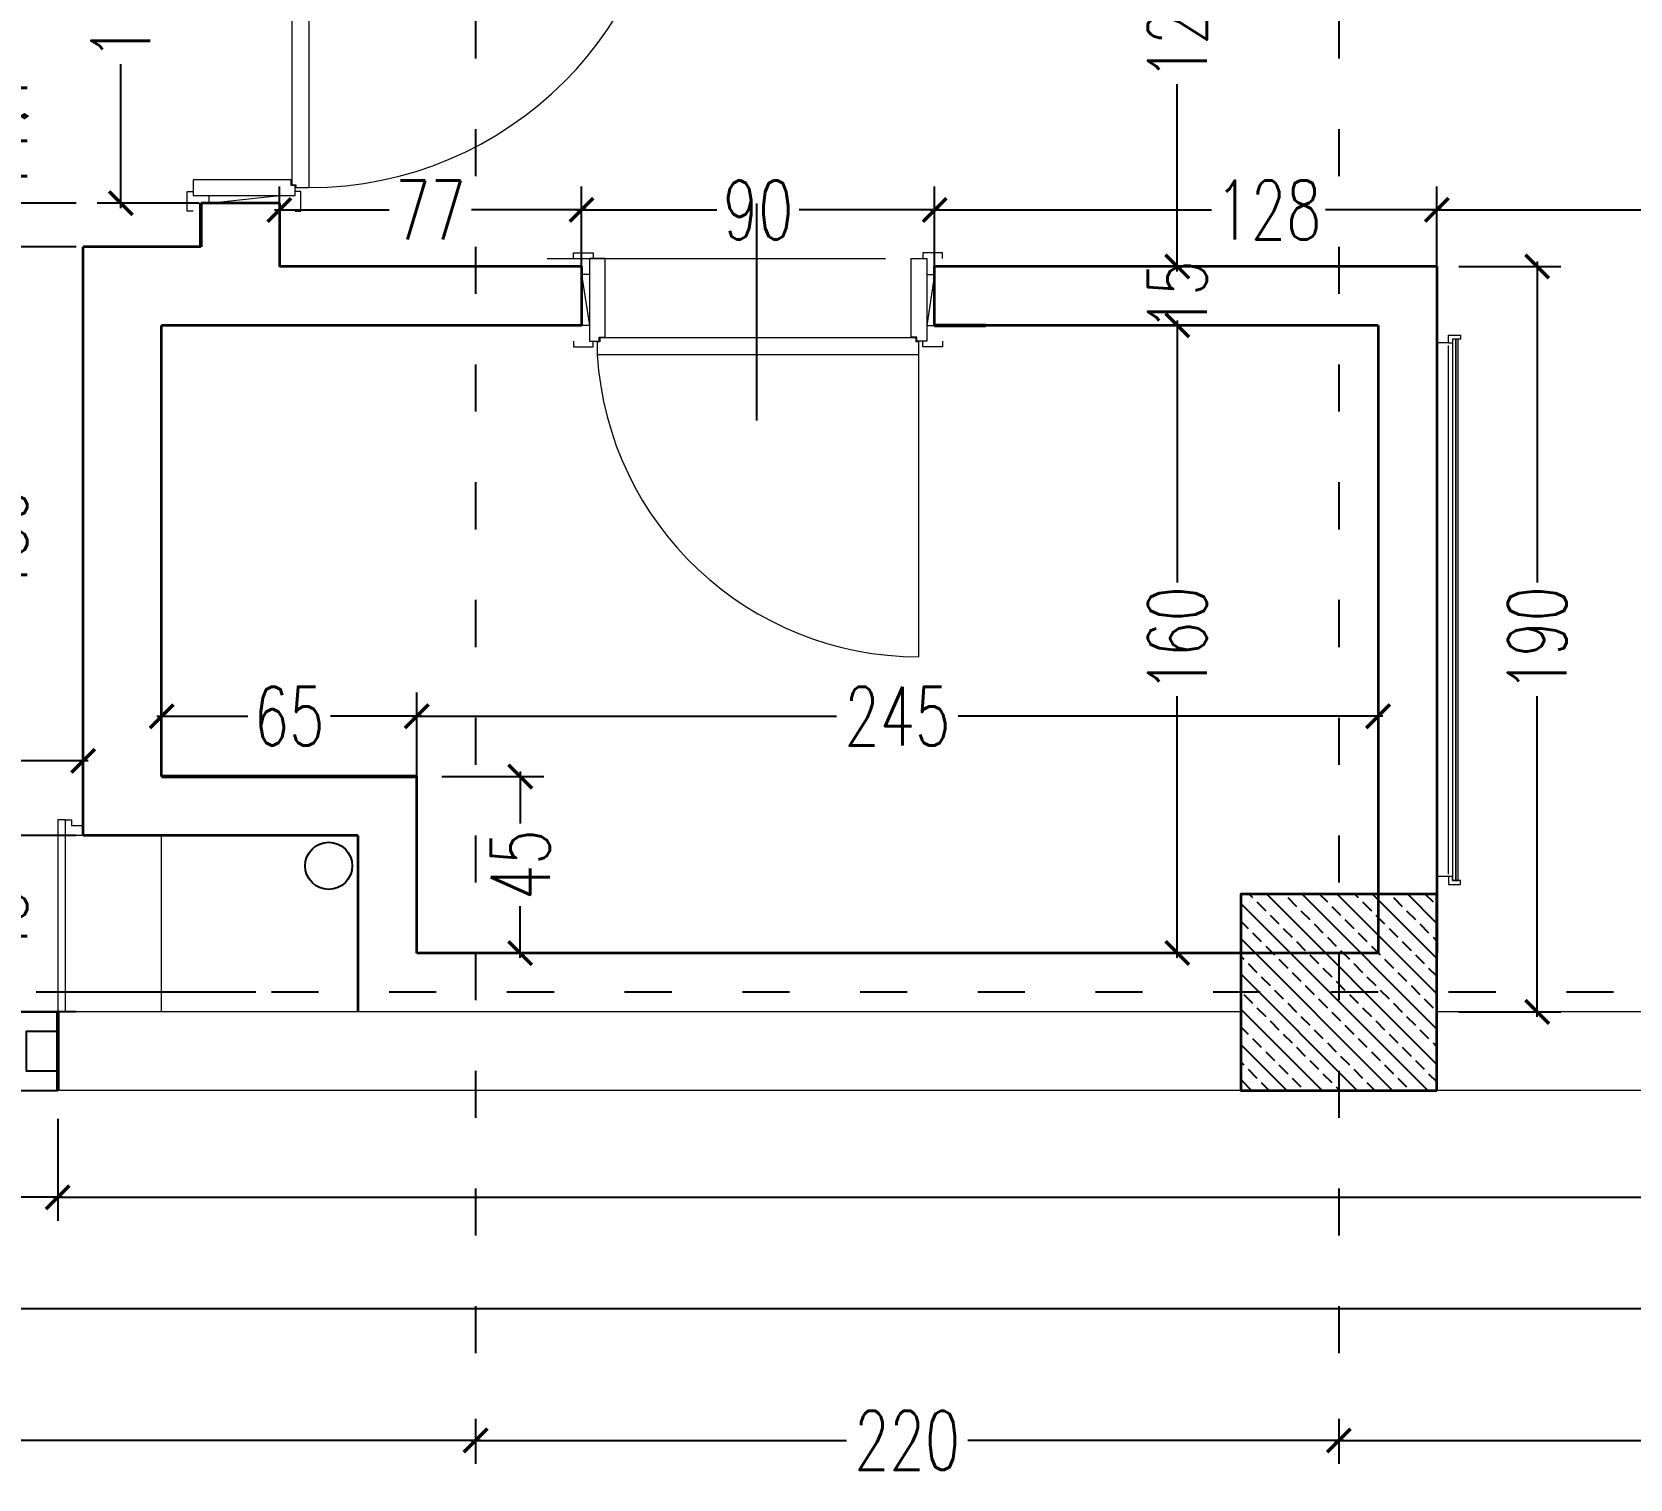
# Model space of a CAD drawing. Header units: centimetres. Extents: x -3207095 to 15275363, y -32656 to 4798027.
# Drawn here: x 696155.3 to 696562.6, y 4469503.7 to 4469872.6 of the extents above; entities that cross this region are included whole.
import ezdxf

# ---------------------------------------------------------------- set-up
doc = ezdxf.new("R2010")
doc.units = ezdxf.units.CM
doc.linetypes.add('ACAD_ISO03W100', pattern=[30, 12, -18])
doc.linetypes.add('DUZ', pattern=[500, 500])
doc.layers.get('0').update_dxf_attribs({"color": 1, "linetype": 'DUZ'})
for name, color, linetype in [('0 MC MAHAL', 94, 'Continuous'), ('AGAC', 116, 'Continuous'), ('DIM', 1, 'DUZ'), ('KOLTAR_F', 145, 'Continuous'), ('PEN', 161, 'Continuous'), ('pen.kap.olc', 205, 'Continuous'), ('TESİSAT', 57, 'Continuous')]:
    doc.layers.add(name, color=color, linetype=linetype)
for name, color, linetype, lineweight in [('DUV', 220, 'Continuous', 50), ('DUVAR', 7, 'Continuous', 35), ('FE_MOBTEF.2', 33, 'Continuous', 18), ('iç duvar', 7, 'Continuous', 50), ('KAPEN', 151, 'Continuous', 9), ('KOLON_F', 3, 'Continuous', 35)]:
    doc.layers.add(name, color=color, linetype=linetype, lineweight=lineweight)
doc.styles.add('DIM', font='ROMANSTW.SHX', dxfattribs={"width": 0.7})
doc.dimstyles.new('1_100', dxfattribs={"dimtxt": 15, "dimasz": 6, "dimexe": 6, "dimexo": 0, "dimgap": 2, "dimtad": 0, "dimdec": 1, "dimzin": 11, "dimdsep": 46, "dimtxsty": 'DIM', "dimblk": 'ARCHTICK', "dimcen": 3, "dimdle": 1.25, "dimclrt": 2, "dimadec": 0, "dimazin": 0, "dimtfac": 1.25, "dimtdec": 1, "dimtix": 1, "dimtofl": 0, "dimtmove": 1, "dimatfit": 3, "dimldrblk": 'ARCHTICK', "dimfxl": 20, "dimfxlon": 1, "dimtolj": 1, "dimtzin": 0, "dimarcsym": 0})

# ---------------------------------------------------------------- blocks, each defined once
blk = doc.blocks.new('new block')
at = {"layer": 'KAPEN'}
for p, q in [((105202.0528, 48261.8596), (105202.0198, 48261.8596)), ((105202.0528, 48261.8526), (105202.0528, 48261.8596)), ((105202.0628, 48261.8526), (105202.0528, 48261.8526)), ((105202.0628, 48261.0466), (105202.0628, 48261.8526)), ((105201.2498, 48261.0396), (105202.0528, 48261.0396)), ((105202.0528, 48261.0466), (105202.0628, 48261.0466)), ((105202.0528, 48261.0396), (105202.0528, 48261.0466))]:
    blk.add_line(p, q, dxfattribs=at)
for points in [[(105202.0548, 48261.9196), (105202.0398, 48261.9196), (105202.0398, 48261.8696), (105202.0548, 48261.8696)], [(105202.2248, 48261.8796), (105202.2248, 48261.8996), (105202.0948, 48261.8796), (105202.0948, 48261.8996)], [(105202.2648, 48261.9196), (105202.2798, 48261.9196), (105202.2798, 48261.8696), (105202.2648, 48261.8696)], [(105202.0198, 48261.0396), (105202.0198, 48261.8596)], [(105202.0548, 48260.9796), (105202.0398, 48260.9796), (105202.0398, 48261.0296), (105202.0548, 48261.0296)], [(105202.2248, 48261.0196), (105202.2248, 48260.9996), (105202.0948, 48261.0196), (105202.0948, 48260.9996)], [(105202.2648, 48260.9796), (105202.2798, 48260.9796), (105202.2798, 48261.0296), (105202.2648, 48261.0296)]]:
    blk.add_lwpolyline(points, dxfattribs=at)
for points in [[(105202.0548, 48261.8796), (105202.0548, 48261.8546), (105202.0648, 48261.8546), (105202.0648, 48261.8396), (105202.2648, 48261.8396), (105202.2648, 48261.8796)], [(105202.0548, 48261.0196), (105202.0548, 48261.0446), (105202.0648, 48261.0446), (105202.0648, 48261.0596), (105202.2648, 48261.0596), (105202.2648, 48261.0196)]]:
    blk.add_lwpolyline(points, close=True, dxfattribs=at)
blk.add_arc((105202.0715, 48261.0396), 0.8216, 93.6023, 180, dxfattribs=at)
blk = doc.blocks.new('K210')
for p, q in [((0.04, 0.985), (0.04, 0.032)), ((0.96, 0.032), (0.96, 0.065)), ((0.04, 0.032), (0.047, 0.032)), ((0.047, 0.032), (0.047, 0.022)), ((0.047, 0.022), (0.953, 0.022)), ((0.953, 0.032), (0.96, 0.032)), ((0.953, 0.022), (0.953, 0.032))]:
    blk.add_line(p, q)
for points in [[(-0.02, 0.03), (-0.02, 0.045), (0.03, 0.045), (0.03, 0.03)], [(0.04, 0.065), (0.96, 0.065)], [(1.02, 0.03), (1.02, 0.045), (0.97, 0.045), (0.97, 0.03)], [(0.02, -0.19), (0, -0.19), (0.02, -0.01), (0, -0.01)], [(0.98, -0.19), (1, -0.19), (0.98, -0.01), (1, -0.01)], [(-0.02, -0.23), (-0.02, -0.245), (0.03, -0.245), (0.03, -0.23)], [(1.02, -0.23), (1.02, -0.245), (0.97, -0.245), (0.97, -0.23)]]:
    blk.add_lwpolyline(points)
for points in [[(0.02, 0.03), (0.045, 0.03), (0.045, 0.02), (0.06, 0.02), (0.06, -0.23), (0.02, -0.23)], [(0.98, 0.03), (0.955, 0.03), (0.955, 0.02), (0.94, 0.02), (0.94, -0.23), (0.98, -0.23)]]:
    blk.add_lwpolyline(points, close=True)
blk.add_arc((0.04, 0.065), 0.92, 0, 90)
blk = doc.blocks.new('rgtkjıtdkfgölv')
at = {"layer": 'FE_MOBTEF.2'}
for p, q in [((104445.9076, 48877.9319), (104445.9076, 48877.9619)), ((104447.2679, 48877.9319), (104447.2679, 48877.9619)), ((104445.9079, 48877.9319), (104445.8879, 48877.9319)), ((104445.8879, 48877.9319), (104445.8879, 48877.9019)), ((104445.8879, 48877.9019), (104445.8979, 48877.9019)), ((104445.8979, 48877.9139), (104445.8979, 48877.9219)), ((104445.8979, 48877.9219), (104447.2779, 48877.9219)), ((104445.8979, 48877.9219), (104445.9079, 48877.9219)), ((104445.8979, 48877.9019), (104445.8979, 48877.9219)), ((104445.8979, 48877.9079), (104445.8979, 48877.9139)), ((104445.8979, 48877.9139), (104447.2779, 48877.9139)), ((104447.2779, 48877.9139), (104445.8979, 48877.9139)), ((104447.2779, 48877.9079), (104445.8979, 48877.9079)), ((104445.9079, 48877.9219), (104445.9079, 48877.9319)), ((104447.2612, 48877.9319), (104445.9143, 48877.9319)), ((104447.2679, 48877.9319), (104447.2879, 48877.9319)), ((104447.2679, 48877.9219), (104447.2679, 48877.9319)), ((104447.2779, 48877.9219), (104447.2679, 48877.9219)), ((104447.2779, 48877.9019), (104447.2779, 48877.9219)), ((104447.2779, 48877.9219), (104447.2779, 48877.9139)), ((104447.2779, 48877.9139), (104447.2779, 48877.9079)), ((104447.2879, 48877.9019), (104447.2779, 48877.9019)), ((104447.2879, 48877.9319), (104447.2879, 48877.9019))]:
    blk.add_line(p, q, dxfattribs=at)
blk = doc.blocks.new('_ArchTick')
at = {"color": 0, "linetype": 'ByBlock', "const_width": 0.15}
blk.add_lwpolyline([(-0.5, -0.5), (0.5, 0.5)], dxfattribs=at)
blk = doc.blocks.new('*D1107')
at = {"layer": 'Defpoints', "color": 0, "linetype": 'Continuous', "lineweight": 5, "transparency": 16777216}
for p in [(693283.37, 4469569.56), (697033.37, 4469569.56), (697033.37, 4469547.14)]:
    blk.add_point(p, dxfattribs=at)
at = {"layer": 'DIM', "color": 0, "linetype": 'Continuous', "lineweight": -2, "transparency": 16777216}
for p, q in [((693283.37, 4469567.14), (693283.37, 4469541.14)), ((697033.37, 4469567.14), (697033.37, 4469541.14)), ((693282.12, 4469547.14), (695137.87, 4469547.14)), ((697034.62, 4469547.14), (695178.87, 4469547.14))]:
    blk.add_line(p, q, dxfattribs=at)
at = {"layer": 'DIM', "color": 0, "linetype": 'Continuous', "lineweight": -2, "transparency": 16777216, "xscale": 6, "yscale": 6, "zscale": 6, "rotation": 180}
blk.add_blockref('_ArchTick', (693283.37, 4469547.14), dxfattribs=at)
at = {"layer": 'DIM', "color": 0, "linetype": 'Continuous', "lineweight": -2, "transparency": 16777216, "xscale": 6, "yscale": 6, "zscale": 6}
blk.add_blockref('_ArchTick', (697033.37, 4469547.14), dxfattribs=at)
at = {"layer": 'DIM', "color": 2, "linetype": 'Continuous', "lineweight": 5, "transparency": 16777216, "insert": (695158.37, 4469547.14), "char_height": 15, "attachment_point": 5, "style": 'DIM'}
blk.add_mtext('\\A1;3750', dxfattribs=at)
blk = doc.blocks.new('*D1114')
at = {"layer": 'Defpoints', "color": 0, "linetype": 'Continuous', "lineweight": 5, "transparency": 16777216}
for p in [(695993.37, 4469602.8), (696161.87, 4469602.8), (696161.87, 4469575.56)]:
    blk.add_point(p, dxfattribs=at)
at = {"layer": 'DIM', "color": 0, "linetype": 'Continuous', "lineweight": -2, "transparency": 16777216}
for p, q in [((695993.37, 4469595.56), (695993.37, 4469569.56)), ((696161.87, 4469595.56), (696161.87, 4469569.56)), ((695992.12, 4469575.56), (696055.62, 4469575.56)), ((696163.12, 4469575.56), (696099.62, 4469575.56))]:
    blk.add_line(p, q, dxfattribs=at)
at = {"layer": 'DIM', "color": 0, "linetype": 'Continuous', "lineweight": -2, "transparency": 16777216, "xscale": 6, "yscale": 6, "zscale": 6, "rotation": 180}
blk.add_blockref('_ArchTick', (695993.37, 4469575.56), dxfattribs=at)
at = {"layer": 'DIM', "color": 0, "linetype": 'Continuous', "lineweight": -2, "transparency": 16777216, "xscale": 6, "yscale": 6, "zscale": 6}
blk.add_blockref('_ArchTick', (696161.87, 4469575.56), dxfattribs=at)
at = {"layer": 'DIM', "color": 2, "linetype": 'Continuous', "lineweight": 5, "transparency": 16777216, "insert": (696077.62, 4469575.56), "char_height": 15, "attachment_point": 5, "style": 'DIM'}
blk.add_mtext('\\A1;168.5', dxfattribs=at)
blk = doc.blocks.new('*D1115')
at = {"layer": 'Defpoints', "color": 0, "linetype": 'Continuous', "lineweight": 5, "transparency": 16777216}
for p in [(696161.87, 4469602.8), (697033.37, 4469602.8), (697033.37, 4469575.56)]:
    blk.add_point(p, dxfattribs=at)
at = {"layer": 'DIM', "color": 0, "linetype": 'Continuous', "lineweight": -2, "transparency": 16777216}
for p, q in [((696161.87, 4469595.56), (696161.87, 4469569.56)), ((697033.37, 4469595.56), (697033.37, 4469569.56)), ((696160.62, 4469575.56), (696575.62, 4469575.56)), ((697034.62, 4469575.56), (696619.62, 4469575.56))]:
    blk.add_line(p, q, dxfattribs=at)
at = {"layer": 'DIM', "color": 0, "linetype": 'Continuous', "lineweight": -2, "transparency": 16777216, "xscale": 6, "yscale": 6, "zscale": 6, "rotation": 180}
blk.add_blockref('_ArchTick', (696161.87, 4469575.56), dxfattribs=at)
at = {"layer": 'DIM', "color": 0, "linetype": 'Continuous', "lineweight": -2, "transparency": 16777216, "xscale": 6, "yscale": 6, "zscale": 6}
blk.add_blockref('_ArchTick', (697033.37, 4469575.56), dxfattribs=at)
at = {"layer": 'DIM', "color": 2, "linetype": 'Continuous', "lineweight": 5, "transparency": 16777216, "insert": (696597.62, 4469575.56), "char_height": 15, "attachment_point": 5, "style": 'DIM'}
blk.add_mtext('\\A1;871.5', dxfattribs=at)
blk = doc.blocks.new('*D1117')
at = {"layer": 'Defpoints', "color": 0, "linetype": 'Continuous', "lineweight": 5, "transparency": 16777216}
for p in [(695968.37, 4469519.1), (696268.37, 4469519.1), (696268.37, 4469513.59)]:
    blk.add_point(p, dxfattribs=at)
at = {"layer": 'DIM', "color": 0, "linetype": 'Continuous', "lineweight": -2, "transparency": 16777216}
for p, q in [((695968.37, 4469519.1), (695968.37, 4469507.59)), ((696268.37, 4469519.1), (696268.37, 4469507.59)), ((695967.12, 4469513.59), (696102.87, 4469513.59)), ((696269.62, 4469513.59), (696133.87, 4469513.59))]:
    blk.add_line(p, q, dxfattribs=at)
at = {"layer": 'DIM', "color": 0, "linetype": 'Continuous', "lineweight": -2, "transparency": 16777216, "xscale": 6, "yscale": 6, "zscale": 6, "rotation": 180}
blk.add_blockref('_ArchTick', (695968.37, 4469513.59), dxfattribs=at)
at = {"layer": 'DIM', "color": 0, "linetype": 'Continuous', "lineweight": -2, "transparency": 16777216, "xscale": 6, "yscale": 6, "zscale": 6}
blk.add_blockref('_ArchTick', (696268.37, 4469513.59), dxfattribs=at)
at = {"layer": 'DIM', "color": 2, "linetype": 'Continuous', "lineweight": 5, "transparency": 16777216, "insert": (696118.37, 4469513.59), "char_height": 15, "attachment_point": 5, "style": 'DIM'}
blk.add_mtext('\\A1;300', dxfattribs=at)
blk = doc.blocks.new('*D1118')
at = {"layer": 'Defpoints', "color": 0, "linetype": 'Continuous', "lineweight": 5, "transparency": 16777216}
for p in [(696268.37, 4469519.1), (696488.37, 4469519.1), (696488.37, 4469513.59)]:
    blk.add_point(p, dxfattribs=at)
at = {"layer": 'DIM', "color": 0, "linetype": 'Continuous', "lineweight": -2, "transparency": 16777216}
for p, q in [((696268.37, 4469519.1), (696268.37, 4469507.59)), ((696488.37, 4469519.1), (696488.37, 4469507.59)), ((696267.12, 4469513.59), (696362.87, 4469513.59)), ((696489.62, 4469513.59), (696393.87, 4469513.59))]:
    blk.add_line(p, q, dxfattribs=at)
at = {"layer": 'DIM', "color": 0, "linetype": 'Continuous', "lineweight": -2, "transparency": 16777216, "xscale": 6, "yscale": 6, "zscale": 6, "rotation": 180}
blk.add_blockref('_ArchTick', (696268.37, 4469513.59), dxfattribs=at)
at = {"layer": 'DIM', "color": 0, "linetype": 'Continuous', "lineweight": -2, "transparency": 16777216, "xscale": 6, "yscale": 6, "zscale": 6}
blk.add_blockref('_ArchTick', (696488.37, 4469513.59), dxfattribs=at)
at = {"layer": 'DIM', "color": 2, "linetype": 'Continuous', "lineweight": 5, "transparency": 16777216, "insert": (696378.37, 4469513.59), "char_height": 15, "attachment_point": 5, "style": 'DIM'}
blk.add_mtext('\\A1;220', dxfattribs=at)
blk = doc.blocks.new('*D1119')
at = {"layer": 'Defpoints', "color": 0, "linetype": 'Continuous', "lineweight": 5, "transparency": 16777216}
for p in [(696488.37, 4469519.1), (697008.37, 4469519.1), (697008.37, 4469513.59)]:
    blk.add_point(p, dxfattribs=at)
at = {"layer": 'DIM', "color": 0, "linetype": 'Continuous', "lineweight": -2, "transparency": 16777216}
for p, q in [((696488.37, 4469519.1), (696488.37, 4469507.59)), ((697008.37, 4469519.1), (697008.37, 4469507.59)), ((696487.12, 4469513.59), (696732.87, 4469513.59)), ((697009.62, 4469513.59), (696763.87, 4469513.59))]:
    blk.add_line(p, q, dxfattribs=at)
at = {"layer": 'DIM', "color": 0, "linetype": 'Continuous', "lineweight": -2, "transparency": 16777216, "xscale": 6, "yscale": 6, "zscale": 6, "rotation": 180}
blk.add_blockref('_ArchTick', (696488.37, 4469513.59), dxfattribs=at)
at = {"layer": 'DIM', "color": 0, "linetype": 'Continuous', "lineweight": -2, "transparency": 16777216, "xscale": 6, "yscale": 6, "zscale": 6}
blk.add_blockref('_ArchTick', (697008.37, 4469513.59), dxfattribs=at)
at = {"layer": 'DIM', "color": 2, "linetype": 'Continuous', "lineweight": 5, "transparency": 16777216, "insert": (696748.37, 4469513.59), "char_height": 15, "attachment_point": 5, "style": 'DIM'}
blk.add_mtext('\\A1;520', dxfattribs=at)
blk = doc.blocks.new('*D1244')
at = {"layer": 'Defpoints', "color": 0, "linetype": 'Continuous', "lineweight": 5, "transparency": 16777216}
for p in [(696463.37, 4469934.8), (696447.22, 4469812.8), (696463.37, 4469812.8)]:
    blk.add_point(p, dxfattribs=at)
at = {"layer": 'DIM', "color": 0, "linetype": 'Continuous', "lineweight": -2, "transparency": 16777216}
for p, q in [((696447.22, 4469936.05), (696447.22, 4469888.3)), ((696463.37, 4469934.8), (696441.22, 4469934.8)), ((696447.22, 4469811.55), (696447.22, 4469859.3)), ((696463.37, 4469812.8), (696441.22, 4469812.8))]:
    blk.add_line(p, q, dxfattribs=at)
at = {"layer": 'DIM', "color": 0, "linetype": 'Continuous', "lineweight": -2, "transparency": 16777216, "xscale": 6, "yscale": 6, "zscale": 6}
for p, rotation in [((696447.22, 4469934.8), 90), ((696447.22, 4469812.8), 270)]:
    blk.add_blockref('_ArchTick', p, dxfattribs=dict(at, rotation=rotation))
at = {"layer": 'DIM', "color": 2, "linetype": 'Continuous', "lineweight": 5, "transparency": 16777216, "insert": (696447.22, 4469873.8), "char_height": 15, "attachment_point": 5, "rotation": 90, "style": 'DIM'}
blk.add_mtext('\\A1;122', dxfattribs=at)
blk = doc.blocks.new('*D1245')
at = {"layer": 'Defpoints', "color": 0, "linetype": 'Continuous', "lineweight": 5, "transparency": 16777216}
for p in [(696513.37, 4469812.8), (696513.37, 4469622.8), (696538.93, 4469622.8)]:
    blk.add_point(p, dxfattribs=at)
at = {"layer": 'DIM', "color": 0, "linetype": 'Continuous', "lineweight": -2, "transparency": 16777216}
for p, q in [((696518.93, 4469812.8), (696544.93, 4469812.8)), ((696538.93, 4469814.05), (696538.93, 4469732.3)), ((696538.93, 4469621.55), (696538.93, 4469703.3)), ((696518.93, 4469622.8), (696544.93, 4469622.8))]:
    blk.add_line(p, q, dxfattribs=at)
at = {"layer": 'DIM', "color": 0, "linetype": 'Continuous', "lineweight": -2, "transparency": 16777216, "xscale": 6, "yscale": 6, "zscale": 6}
for p, rotation in [((696538.93, 4469812.8), 90), ((696538.93, 4469622.8), 270)]:
    blk.add_blockref('_ArchTick', p, dxfattribs=dict(at, rotation=rotation))
at = {"layer": 'DIM', "color": 2, "linetype": 'Continuous', "lineweight": 5, "transparency": 16777216, "insert": (696538.93, 4469717.8), "char_height": 15, "attachment_point": 5, "rotation": 90, "style": 'DIM'}
blk.add_mtext('\\A1;190', dxfattribs=at)
blk = doc.blocks.new('*D1246')
at = {"layer": 'Defpoints', "color": 0, "linetype": 'Continuous', "lineweight": 5, "transparency": 16777216}
for p in [(696498.37, 4469698.18), (696253.37, 4469682.8), (696498.37, 4469682.8)]:
    blk.add_point(p, dxfattribs=at)
at = {"layer": 'DIM', "color": 0, "linetype": 'Continuous', "lineweight": -2, "transparency": 16777216}
for p, q in [((696253.37, 4469682.8), (696253.37, 4469704.18)), ((696498.37, 4469682.8), (696498.37, 4469704.18)), ((696252.12, 4469698.18), (696360.37, 4469698.18)), ((696499.62, 4469698.18), (696391.37, 4469698.18))]:
    blk.add_line(p, q, dxfattribs=at)
at = {"layer": 'DIM', "color": 0, "linetype": 'Continuous', "lineweight": -2, "transparency": 16777216, "xscale": 6, "yscale": 6, "zscale": 6, "rotation": 180}
blk.add_blockref('_ArchTick', (696253.37, 4469698.18), dxfattribs=at)
at = {"layer": 'DIM', "color": 0, "linetype": 'Continuous', "lineweight": -2, "transparency": 16777216, "xscale": 6, "yscale": 6, "zscale": 6}
blk.add_blockref('_ArchTick', (696498.37, 4469698.18), dxfattribs=at)
at = {"layer": 'DIM', "color": 2, "linetype": 'Continuous', "lineweight": 5, "transparency": 16777216, "insert": (696375.87, 4469698.18), "char_height": 15, "attachment_point": 5, "style": 'DIM'}
blk.add_mtext('\\A1;245', dxfattribs=at)
blk = doc.blocks.new('*D1247')
at = {"layer": 'Defpoints', "color": 0, "linetype": 'Continuous', "lineweight": 5, "transparency": 16777216}
for p in [(696188.37, 4469698.18), (696188.37, 4469682.8), (696253.37, 4469682.8)]:
    blk.add_point(p, dxfattribs=at)
at = {"layer": 'DIM', "color": 0, "linetype": 'Continuous', "lineweight": -2, "transparency": 16777216}
for p, q in [((696188.37, 4469682.8), (696188.37, 4469704.18)), ((696253.37, 4469682.8), (696253.37, 4469704.18)), ((696187.12, 4469698.18), (696210.37, 4469698.18)), ((696254.62, 4469698.18), (696231.37, 4469698.18))]:
    blk.add_line(p, q, dxfattribs=at)
at = {"layer": 'DIM', "color": 0, "linetype": 'Continuous', "lineweight": -2, "transparency": 16777216, "xscale": 6, "yscale": 6, "zscale": 6, "rotation": 180}
blk.add_blockref('_ArchTick', (696188.37, 4469698.18), dxfattribs=at)
at = {"layer": 'DIM', "color": 0, "linetype": 'Continuous', "lineweight": -2, "transparency": 16777216, "xscale": 6, "yscale": 6, "zscale": 6}
blk.add_blockref('_ArchTick', (696253.37, 4469698.18), dxfattribs=at)
at = {"layer": 'DIM', "color": 2, "linetype": 'Continuous', "lineweight": 5, "transparency": 16777216, "insert": (696220.87, 4469698.18), "char_height": 15, "attachment_point": 5, "style": 'DIM'}
blk.add_mtext('\\A1;65', dxfattribs=at)
blk = doc.blocks.new('*D1248')
at = {"layer": 'Defpoints', "color": 0, "linetype": 'Continuous', "lineweight": 5, "transparency": 16777216}
for p in [(696463.37, 4469812.8), (696447.22, 4469797.8), (696463.37, 4469797.8)]:
    blk.add_point(p, dxfattribs=at)
at = {"layer": 'DIM', "color": 0, "linetype": 'Continuous', "lineweight": -2, "transparency": 16777216}
for p, q in [((696447.22, 4469812.8), (696447.22, 4469818.8)), ((696463.37, 4469812.8), (696441.22, 4469812.8)), ((696463.37, 4469797.8), (696441.22, 4469797.8)), ((696447.22, 4469797.8), (696447.22, 4469791.8))]:
    blk.add_line(p, q, dxfattribs=at)
at = {"layer": 'DIM', "color": 0, "linetype": 'Continuous', "lineweight": -2, "transparency": 16777216, "xscale": 6, "yscale": 6, "zscale": 6}
for p, rotation in [((696447.22, 4469812.8), 270), ((696447.22, 4469797.8), 90)]:
    blk.add_blockref('_ArchTick', p, dxfattribs=dict(at, rotation=rotation))
at = {"layer": 'DIM', "color": 2, "linetype": 'Continuous', "lineweight": 5, "transparency": 16777216, "insert": (696447.22, 4469805.3), "char_height": 15, "attachment_point": 5, "rotation": 90, "style": 'DIM'}
blk.add_mtext('\\A1;15', dxfattribs=at)
blk = doc.blocks.new('*D1249')
at = {"layer": 'Defpoints', "color": 0, "linetype": 'Continuous', "lineweight": 5, "transparency": 16777216}
for p in [(696177.96, 4469928.91), (696198.37, 4469928.91), (696198.37, 4469828.91)]:
    blk.add_point(p, dxfattribs=at)
at = {"layer": 'DIM', "color": 0, "linetype": 'Continuous', "lineweight": -2, "transparency": 16777216}
for p, q in [((696197.96, 4469928.91), (696171.96, 4469928.91)), ((696177.96, 4469930.16), (696177.96, 4469893.41)), ((696177.96, 4469827.66), (696177.96, 4469864.41)), ((696197.96, 4469828.91), (696171.96, 4469828.91))]:
    blk.add_line(p, q, dxfattribs=at)
at = {"layer": 'DIM', "color": 0, "linetype": 'Continuous', "lineweight": -2, "transparency": 16777216, "xscale": 6, "yscale": 6, "zscale": 6}
for p, rotation in [((696177.96, 4469928.91), 90), ((696177.96, 4469828.91), 270)]:
    blk.add_blockref('_ArchTick', p, dxfattribs=dict(at, rotation=rotation))
at = {"layer": 'DIM', "color": 2, "linetype": 'Continuous', "lineweight": 5, "transparency": 16777216, "insert": (696177.96, 4469878.91), "char_height": 15, "attachment_point": 5, "rotation": 90, "style": 'DIM'}
blk.add_mtext('\\A1;100', dxfattribs=at)
blk = doc.blocks.new('*D1277')
at = {"layer": 'Defpoints', "color": 0, "linetype": 'Continuous', "lineweight": 5, "transparency": 16777216}
for p in [(696463.37, 4469797.8), (696447.22, 4469637.8), (696449.73, 4469637.8)]:
    blk.add_point(p, dxfattribs=at)
at = {"layer": 'DIM', "color": 0, "linetype": 'Continuous', "lineweight": -2, "transparency": 16777216}
for p, q in [((696463.37, 4469797.8), (696441.22, 4469797.8)), ((696447.22, 4469799.05), (696447.22, 4469732.3)), ((696447.22, 4469636.55), (696447.22, 4469703.3)), ((696449.73, 4469637.8), (696441.22, 4469637.8))]:
    blk.add_line(p, q, dxfattribs=at)
at = {"layer": 'DIM', "color": 0, "linetype": 'Continuous', "lineweight": -2, "transparency": 16777216, "xscale": 6, "yscale": 6, "zscale": 6}
for p, rotation in [((696447.22, 4469797.8), 90), ((696447.22, 4469637.8), 270)]:
    blk.add_blockref('_ArchTick', p, dxfattribs=dict(at, rotation=rotation))
at = {"layer": 'DIM', "color": 2, "linetype": 'Continuous', "lineweight": 5, "transparency": 16777216, "insert": (696447.22, 4469717.8), "char_height": 15, "attachment_point": 5, "rotation": 90, "style": 'DIM'}
blk.add_mtext('\\A1;160', dxfattribs=at)
blk = doc.blocks.new('*D1278')
at = {"layer": 'Defpoints', "color": 0, "linetype": 'Continuous', "lineweight": 5, "transparency": 16777216}
for p in [(696295.37, 4469827.22), (696218.37, 4469812.8), (696295.37, 4469812.8)]:
    blk.add_point(p, dxfattribs=at)
at = {"layer": 'DIM', "color": 0, "linetype": 'Continuous', "lineweight": -2, "transparency": 16777216}
for p, q in [((696218.37, 4469812.8), (696218.37, 4469833.22)), ((696295.37, 4469812.8), (696295.37, 4469833.22)), ((696217.12, 4469827.22), (696246.37, 4469827.22)), ((696296.62, 4469827.22), (696267.37, 4469827.22))]:
    blk.add_line(p, q, dxfattribs=at)
at = {"layer": 'DIM', "color": 0, "linetype": 'Continuous', "lineweight": -2, "transparency": 16777216, "xscale": 6, "yscale": 6, "zscale": 6, "rotation": 180}
blk.add_blockref('_ArchTick', (696218.37, 4469827.22), dxfattribs=at)
at = {"layer": 'DIM', "color": 0, "linetype": 'Continuous', "lineweight": -2, "transparency": 16777216, "xscale": 6, "yscale": 6, "zscale": 6}
blk.add_blockref('_ArchTick', (696295.37, 4469827.22), dxfattribs=at)
at = {"layer": 'DIM', "color": 2, "linetype": 'Continuous', "lineweight": 5, "transparency": 16777216, "insert": (696256.87, 4469827.22), "char_height": 15, "attachment_point": 5, "style": 'DIM'}
blk.add_mtext('\\A1;77', dxfattribs=at)
blk = doc.blocks.new('*D1279')
at = {"layer": 'Defpoints', "color": 0, "linetype": 'Continuous', "lineweight": 5, "transparency": 16777216}
for p in [(696385.37, 4469827.22), (696295.37, 4469812.8), (696385.37, 4469810.8)]:
    blk.add_point(p, dxfattribs=at)
at = {"layer": 'DIM', "color": 0, "linetype": 'Continuous', "lineweight": -2, "transparency": 16777216}
for p, q in [((696295.37, 4469812.8), (696295.37, 4469833.22)), ((696385.37, 4469810.8), (696385.37, 4469833.22)), ((696294.12, 4469827.22), (696329.87, 4469827.22)), ((696386.62, 4469827.22), (696350.87, 4469827.22))]:
    blk.add_line(p, q, dxfattribs=at)
at = {"layer": 'DIM', "color": 0, "linetype": 'Continuous', "lineweight": -2, "transparency": 16777216, "xscale": 6, "yscale": 6, "zscale": 6, "rotation": 180}
blk.add_blockref('_ArchTick', (696295.37, 4469827.22), dxfattribs=at)
at = {"layer": 'DIM', "color": 0, "linetype": 'Continuous', "lineweight": -2, "transparency": 16777216, "xscale": 6, "yscale": 6, "zscale": 6}
blk.add_blockref('_ArchTick', (696385.37, 4469827.22), dxfattribs=at)
at = {"layer": 'DIM', "color": 2, "linetype": 'Continuous', "lineweight": 5, "transparency": 16777216, "insert": (696340.37, 4469827.22), "char_height": 15, "attachment_point": 5, "style": 'DIM'}
blk.add_mtext('\\A1;90', dxfattribs=at)
blk = doc.blocks.new('*D1280')
at = {"layer": 'Defpoints', "color": 0, "linetype": 'Continuous', "lineweight": 5, "transparency": 16777216}
for p in [(696513.37, 4469827.22), (696385.37, 4469810.8), (696513.37, 4469810.8)]:
    blk.add_point(p, dxfattribs=at)
at = {"layer": 'DIM', "color": 0, "linetype": 'Continuous', "lineweight": -2, "transparency": 16777216}
for p, q in [((696385.37, 4469810.8), (696385.37, 4469833.22)), ((696513.37, 4469810.8), (696513.37, 4469833.22)), ((696384.12, 4469827.22), (696455.95, 4469827.22)), ((696514.62, 4469827.22), (696484.95, 4469827.22))]:
    blk.add_line(p, q, dxfattribs=at)
at = {"layer": 'DIM', "color": 0, "linetype": 'Continuous', "lineweight": -2, "transparency": 16777216, "xscale": 6, "yscale": 6, "zscale": 6, "rotation": 180}
blk.add_blockref('_ArchTick', (696385.37, 4469827.22), dxfattribs=at)
at = {"layer": 'DIM', "color": 0, "linetype": 'Continuous', "lineweight": -2, "transparency": 16777216, "xscale": 6, "yscale": 6, "zscale": 6}
blk.add_blockref('_ArchTick', (696513.37, 4469827.22), dxfattribs=at)
at = {"layer": 'DIM', "color": 2, "linetype": 'Continuous', "lineweight": 5, "transparency": 16777216, "insert": (696470.45, 4469827.22), "char_height": 15, "attachment_point": 5, "style": 'DIM'}
blk.add_mtext('\\A1;128', dxfattribs=at)
blk = doc.blocks.new('*D1281')
at = {"layer": 'Defpoints', "color": 0, "linetype": 'Continuous', "lineweight": 5, "transparency": 16777216}
for p in [(697013.37, 4469827.22), (696513.37, 4469812.8), (697013.37, 4469812.8)]:
    blk.add_point(p, dxfattribs=at)
at = {"layer": 'DIM', "color": 0, "linetype": 'Continuous', "lineweight": -2, "transparency": 16777216}
for p, q in [((696513.37, 4469812.8), (696513.37, 4469833.22)), ((697013.37, 4469812.8), (697013.37, 4469833.22)), ((696512.12, 4469827.22), (696747.87, 4469827.22)), ((697014.62, 4469827.22), (696778.87, 4469827.22))]:
    blk.add_line(p, q, dxfattribs=at)
at = {"layer": 'DIM', "color": 0, "linetype": 'Continuous', "lineweight": -2, "transparency": 16777216, "xscale": 6, "yscale": 6, "zscale": 6, "rotation": 180}
blk.add_blockref('_ArchTick', (696513.37, 4469827.22), dxfattribs=at)
at = {"layer": 'DIM', "color": 0, "linetype": 'Continuous', "lineweight": -2, "transparency": 16777216, "xscale": 6, "yscale": 6, "zscale": 6}
blk.add_blockref('_ArchTick', (697013.37, 4469827.22), dxfattribs=at)
at = {"layer": 'DIM', "color": 2, "linetype": 'Continuous', "lineweight": 5, "transparency": 16777216, "insert": (696763.37, 4469827.22), "char_height": 15, "attachment_point": 5, "style": 'DIM'}
blk.add_mtext('\\A1;500', dxfattribs=at)
blk = doc.blocks.new('*D1316')
at = {"layer": 'Defpoints', "color": 0, "linetype": 'Continuous', "lineweight": 5, "transparency": 16777216}
for p in [(696253.37, 4469682.8), (696279.76, 4469682.8), (696253.37, 4469637.8)]:
    blk.add_point(p, dxfattribs=at)
at = {"layer": 'DIM', "color": 0, "linetype": 'Continuous', "lineweight": -2, "transparency": 16777216}
for p, q in [((696259.76, 4469682.8), (696285.76, 4469682.8)), ((696279.76, 4469684.05), (696279.76, 4469670.8)), ((696279.76, 4469636.55), (696279.76, 4469649.8)), ((696259.76, 4469637.8), (696285.76, 4469637.8))]:
    blk.add_line(p, q, dxfattribs=at)
at = {"layer": 'DIM', "color": 0, "linetype": 'Continuous', "lineweight": -2, "transparency": 16777216, "xscale": 6, "yscale": 6, "zscale": 6}
for p, rotation in [((696279.76, 4469682.8), 90), ((696279.76, 4469637.8), 270)]:
    blk.add_blockref('_ArchTick', p, dxfattribs=dict(at, rotation=rotation))
at = {"layer": 'DIM', "color": 2, "linetype": 'Continuous', "lineweight": 5, "transparency": 16777216, "insert": (696279.76, 4469660.3), "char_height": 15, "attachment_point": 5, "rotation": 90, "style": 'DIM'}
blk.add_mtext('\\A1;45', dxfattribs=at)
blk = doc.blocks.new('*D1370')
at = {"layer": 'Defpoints', "color": 0, "linetype": 'Continuous', "lineweight": 5, "transparency": 16777216}
for p in [(696168.37, 4469817.8), (696146.6, 4469667.8), (696168.37, 4469667.8)]:
    blk.add_point(p, dxfattribs=at)
at = {"layer": 'DIM', "color": 0, "linetype": 'Continuous', "lineweight": -2, "transparency": 16777216}
for p, q in [((696166.6, 4469817.8), (696140.6, 4469817.8)), ((696146.6, 4469819.05), (696146.6, 4469757.3)), ((696146.6, 4469666.55), (696146.6, 4469728.3)), ((696166.6, 4469667.8), (696140.6, 4469667.8))]:
    blk.add_line(p, q, dxfattribs=at)
at = {"layer": 'DIM', "color": 0, "linetype": 'Continuous', "lineweight": -2, "transparency": 16777216, "xscale": 6, "yscale": 6, "zscale": 6}
for p, rotation in [((696146.6, 4469817.8), 90), ((696146.6, 4469667.8), 270)]:
    blk.add_blockref('_ArchTick', p, dxfattribs=dict(at, rotation=rotation))
at = {"layer": 'DIM', "color": 2, "linetype": 'Continuous', "lineweight": 5, "transparency": 16777216, "insert": (696146.6, 4469742.8), "char_height": 15, "attachment_point": 5, "rotation": 90, "style": 'DIM'}
blk.add_mtext('\\A1;150', dxfattribs=at)
blk = doc.blocks.new('*D1371')
at = {"layer": 'Defpoints', "color": 0, "linetype": 'Continuous', "lineweight": 5, "transparency": 16777216}
for p in [(696168.37, 4469667.8), (696146.6, 4469622.8), (696168.37, 4469622.8)]:
    blk.add_point(p, dxfattribs=at)
at = {"layer": 'DIM', "color": 0, "linetype": 'Continuous', "lineweight": -2, "transparency": 16777216}
for p, q in [((696166.6, 4469667.8), (696140.6, 4469667.8)), ((696146.6, 4469669.05), (696146.6, 4469655.8)), ((696146.6, 4469621.55), (696146.6, 4469634.8)), ((696166.6, 4469622.8), (696140.6, 4469622.8))]:
    blk.add_line(p, q, dxfattribs=at)
at = {"layer": 'DIM', "color": 0, "linetype": 'Continuous', "lineweight": -2, "transparency": 16777216, "xscale": 6, "yscale": 6, "zscale": 6}
for p, rotation in [((696146.6, 4469667.8), 90), ((696146.6, 4469622.8), 270)]:
    blk.add_blockref('_ArchTick', p, dxfattribs=dict(at, rotation=rotation))
at = {"layer": 'DIM', "color": 2, "linetype": 'Continuous', "lineweight": 5, "transparency": 16777216, "insert": (696146.6, 4469645.3), "char_height": 15, "attachment_point": 5, "rotation": 90, "style": 'DIM'}
blk.add_mtext('\\A1;45', dxfattribs=at)
blk = doc.blocks.new('*D1372')
at = {"layer": 'Defpoints', "color": 0, "linetype": 'Continuous', "lineweight": 5, "transparency": 16777216}
for p in [(696146.6, 4469828.91), (696171.96, 4469828.91), (696175.8, 4469817.8)]:
    blk.add_point(p, dxfattribs=at)
at = {"layer": 'DIM', "color": 0, "linetype": 'Continuous', "lineweight": -2, "transparency": 16777216}
for p, q in [((696146.6, 4469816.55), (696146.6, 4469830.16)), ((696166.6, 4469828.91), (696140.6, 4469828.91)), ((696166.6, 4469817.8), (696140.6, 4469817.8))]:
    blk.add_line(p, q, dxfattribs=at)
at = {"layer": 'DIM', "color": 0, "linetype": 'Continuous', "lineweight": -2, "transparency": 16777216, "xscale": 6, "yscale": 6, "zscale": 6}
for p, rotation in [((696146.6, 4469828.91), 90), ((696146.6, 4469817.8), 270)]:
    blk.add_blockref('_ArchTick', p, dxfattribs=dict(at, rotation=rotation))
at = {"layer": 'DIM', "color": 2, "linetype": 'Continuous', "lineweight": 5, "transparency": 16777216, "insert": (696146.6, 4469846.62), "char_height": 15, "attachment_point": 5, "rotation": 90, "style": 'DIM'}
blk.add_mtext('\\A1;11.1', dxfattribs=at)
blk = doc.blocks.new('*D1232')
at = {"layer": 'Defpoints', "color": 0, "linetype": 'Continuous', "lineweight": 5, "transparency": 16777216}
for p in [(696168.37, 4469694.67), (695993.37, 4469686.78), (695993.37, 4469652.8)]:
    blk.add_point(p, dxfattribs=at)
at = {"layer": 'DIM', "color": 0, "linetype": 'Continuous', "lineweight": -2, "transparency": 16777216}
for p, q in [((696168.37, 4469694.67), (696168.37, 4469680.78)), ((695993.37, 4469666.78), (695993.37, 4469692.78)), ((695992.12, 4469686.78), (696066.37, 4469686.78)), ((696169.62, 4469686.78), (696095.37, 4469686.78))]:
    blk.add_line(p, q, dxfattribs=at)
at = {"layer": 'DIM', "color": 0, "linetype": 'Continuous', "lineweight": -2, "transparency": 16777216, "xscale": 6, "yscale": 6, "zscale": 6, "rotation": 180}
blk.add_blockref('_ArchTick', (695993.37, 4469686.78), dxfattribs=at)
at = {"layer": 'DIM', "color": 0, "linetype": 'Continuous', "lineweight": -2, "transparency": 16777216, "xscale": 6, "yscale": 6, "zscale": 6}
blk.add_blockref('_ArchTick', (696168.37, 4469686.78), dxfattribs=at)
at = {"layer": 'DIM', "color": 2, "linetype": 'Continuous', "lineweight": 5, "transparency": 16777216, "insert": (696080.87, 4469686.78), "char_height": 15, "attachment_point": 5, "style": 'DIM'}
blk.add_mtext('\\A1;175', dxfattribs=at)

msp = doc.modelspace()

# ---------------------------------------------------------------- hatches: boundary and pattern name
at = {"layer": 'KOLTAR_F'}
h = msp.add_hatch(dxfattribs=at)
h.set_pattern_fill('ANSI33', color=256, angle=90, style=0)
h.set_pattern_definition([(135, (5198955.835, 3809019.321), (-4.4901280605, -4.4901280605), []), (135, (5198955.835, 3809023.811), (-4.4901280605, -4.4901280605), [3.175, -1.5875])])
h.paths.add_polyline_path([(696513.37, 4469602.8), (696513.37, 4469652.8), (696463.37, 4469652.8), (696463.37, 4469602.8)])

# ---------------------------------------------------------------- linework, layer by layer
at = {"color": 232, "linetype": 'ACAD_ISO03W100'}
for p, q in [((696268.37, 4472637.8), (696268.37, 4469507.8)), ((696488.37, 4472637.8), (696488.37, 4469507.8)), ((697128.37, 4469627.8), (693188.37, 4469627.8))]:
    msp.add_line(p, q, dxfattribs=at)
at = {"layer": 'AGAC'}
for p, q in [((695993.37, 4469622.8), (696161.87, 4469622.8)), ((695993.37, 4469602.8), (696161.87, 4469602.8))]:
    msp.add_line(p, q, dxfattribs=at)
at = {"layer": 'DUV'}
for p, q in [((696198.37, 4469828.91), (696198.37, 4469817.8)), ((696398.37, 4469797.8), (696385.37, 4469797.8)), ((696253.37, 4469682.8), (696188.37, 4469682.8)), ((696161.87, 4469602.8), (696161.87, 4469622.8))]:
    msp.add_line(p, q, dxfattribs=at)
at = {"layer": 'DUVAR'}
for p, q in [((696198.37, 4469817.8), (696198.37, 4469828.91)), ((696218.37, 4469828.91), (696198.37, 4469828.91)), ((696218.37, 4469828.91), (696218.37, 4469812.8)), ((696198.37, 4469817.8), (696168.37, 4469817.8)), ((696168.37, 4469667.8), (696168.37, 4469817.8)), ((696295.37, 4469812.8), (696218.37, 4469812.8)), ((696295.37, 4469812.8), (696295.37, 4469797.8)), ((696385.37, 4469797.8), (696385.37, 4469812.8)), ((696513.37, 4469812.8), (696385.37, 4469812.8)), ((696513.37, 4469812.8), (696513.37, 4469637.8)), ((696295.37, 4469797.8), (696188.37, 4469797.8)), ((696188.37, 4469682.8), (696188.37, 4469797.8)), ((696498.37, 4469797.8), (696385.37, 4469797.8)), ((696498.37, 4469797.8), (696498.37, 4469637.8)), ((696253.37, 4469682.8), (696188.37, 4469682.8)), ((696253.37, 4469637.8), (696253.37, 4469682.8)), ((696238.37, 4469667.8), (696168.37, 4469667.8)), ((696238.37, 4469667.8), (696238.37, 4469622.8)), ((696498.37, 4469637.8), (696253.37, 4469637.8)), ((696161.87, 4469602.8), (696161.87, 4469622.8))]:
    msp.add_line(p, q, dxfattribs=at)
at = {"layer": 'iç duvar', "color": 7, "lineweight": 18}
for p, q in [((696463.37, 4469622.8), (696161.87, 4469622.8)), ((696983.37, 4469622.8), (696513.37, 4469622.8)), ((696198.37, 4469602.8), (696161.87, 4469602.8)), ((696463.37, 4469602.8), (696198.37, 4469602.8)), ((696983.37, 4469602.8), (696513.37, 4469602.8))]:
    msp.add_line(p, q, dxfattribs=at)
at = {"layer": 'KAPEN'}
for p, q in [((696286.63, 4469814.8), (696372.83, 4469814.8)), ((696188.37, 4469622.8), (696188.37, 4469667.8))]:
    msp.add_line(p, q, dxfattribs=at)
msp.add_lwpolyline([(696163.87, 4469622.8), (696163.87, 4469671.8), (696161.87, 4469671.8), (696161.87, 4469622.8)], dxfattribs=at)
msp.add_lwpolyline([(696163.87, 4469667.8), (696163.87, 4469671.8), (696165.37, 4469671.8), (696165.37, 4469670.3), (696168.37, 4469670.3), (696168.37, 4469667.8), (696163.87, 4469667.8)], close=True, dxfattribs=at)
msp.add_lwpolyline([(696163.87, 4469667.8), (696163.87, 4469671.8), (696165.37, 4469671.8), (696165.37, 4469670.3), (696168.37, 4469670.3), (696168.37, 4469667.8), (696163.87, 4469667.8)], close=True, dxfattribs=at)
at = {"layer": 'KOLON_F'}
msp.add_lwpolyline([(696513.37, 4469602.8), (696513.37, 4469652.8), (696463.37, 4469652.8), (696463.37, 4469602.8)], close=True, dxfattribs=at)
at = {"layer": 'PEN'}
msp.add_lwpolyline([(696153.87, 4469617.8), (696153.87, 4469617.8), (696153.87, 4469607.8), (696161.87, 4469607.8), (696161.87, 4469607.8), (696161.87, 4469617.8), (696161.87, 4469617.8), (696161.87, 4469617.8), (696153.87, 4469617.8)], close=True, dxfattribs=at)
at = {"layer": 'pen.kap.olc'}
for points in [[(696340.05, 4469773.52), (696340.05, 4469828.89)], [(696212.35, 4469627.8), (696156.77, 4469627.8)]]:
    msp.add_lwpolyline(points, dxfattribs=at)
at = {"layer": 'TESİSAT', "color": 8}
msp.add_circle((696230.94, 4469660.04), 6, dxfattribs=at)

# ---------------------------------------------------------------- block references
at = {"xscale": 100, "yscale": 100, "zscale": 100, "rotation": 90.00000000000001}
msp.add_blockref('new block', (5522485.33, -6050411.68), dxfattribs=at)
at = {"layer": '0 MC MAHAL', "xscale": -100, "yscale": 100, "zscale": 100, "rotation": 90}
msp.add_blockref('rgtkjıtdkfgölv', (5584309.56, 14914384.07), dxfattribs=at)
at = {"layer": 'KAPEN', "xscale": 100, "yscale": 100, "zscale": 100, "rotation": 270}
msp.add_blockref('K210', (696219.37, 4469928.91), dxfattribs=at)

# ---------------------------------------------------------------- dimensions: what is measured, and where the dimension line sits
at = {"layer": 'DIM', "linetype": 'Continuous', "lineweight": 5}
for base, p1, p2, angle, picture, middle in [((696447.22, 4469812.8), (696463.37, 4469934.8), (696463.37, 4469812.8), 90, '*D1244', (696447.22, 4469873.8)), ((696177.96, 4469928.91), (696198.37, 4469828.91), (696198.37, 4469928.91), 90, '*D1249', (696177.96, 4469878.91)), ((696295.37, 4469827.22), (696218.37, 4469812.8), (696295.37, 4469812.8), 180, '*D1278', (696256.87, 4469827.22)), ((696385.37, 4469827.22), (696295.37, 4469812.8), (696385.37, 4469810.8), 180, '*D1279', (696340.37, 4469827.22)), ((697013.37, 4469827.22), (696513.37, 4469812.8), (697013.37, 4469812.8), 180, '*D1281', (696763.37, 4469827.22)), ((696146.6, 4469667.8), (696168.37, 4469817.8), (696168.37, 4469667.8), 90, '*D1370', (696146.6, 4469742.8)), ((696447.22, 4469797.8), (696463.37, 4469812.8), (696463.37, 4469797.8), 90, '*D1248', (696447.22, 4469805.3)), ((696538.93, 4469622.8), (696513.37, 4469812.8), (696513.37, 4469622.8), 90, '*D1245', (696538.93, 4469717.8)), ((696447.22, 4469637.8), (696463.37, 4469797.8), (696449.73, 4469637.8), 90, '*D1277', (696447.22, 4469717.8)), ((696188.37, 4469698.18), (696253.37, 4469682.8), (696188.37, 4469682.8), 180, '*D1247', (696220.87, 4469698.18)), ((696498.37, 4469698.18), (696253.37, 4469682.8), (696498.37, 4469682.8), 180, '*D1246', (696375.87, 4469698.18)), ((695993.37, 4469686.78), (696168.37, 4469694.67), (695993.37, 4469652.8), 180, '*D1232', (696080.87, 4469686.78)), ((696279.76, 4469682.8), (696253.37, 4469637.8), (696253.37, 4469682.8), 90, '*D1316', (696279.76, 4469660.3)), ((696146.6, 4469622.8), (696168.37, 4469667.8), (696168.37, 4469622.8), 90, '*D1371', (696146.6, 4469645.3))]:
    dim = msp.add_linear_dim(base=base, p1=p1, p2=p2, angle=angle, dimstyle='1_100', dxfattribs=at)
    dim.commit()
    dim.dimension.update_dxf_attribs({"geometry": picture, "text_midpoint": middle})
for base, p1, p2, angle, picture, middle in [((696146.6, 4469828.91), (696175.8, 4469817.8), (696171.96, 4469828.91), 90, '*D1372', (696146.6, 4469846.62)), ((696513.37, 4469827.22), (696385.37, 4469810.8), (696513.37, 4469810.8), 180, '*D1280', (696470.45, 4469827.22))]:
    dim = msp.add_linear_dim(base=base, p1=p1, p2=p2, angle=angle, dimstyle='1_100', dxfattribs=at)
    dim.commit()
    dim.dimension.update_dxf_attribs({"geometry": picture, "text_midpoint": middle, "dimtype": 160})
for base, p1, p2, picture, middle in [((696161.87, 4469575.56), (695993.37, 4469602.8), (696161.87, 4469602.8), '*D1114', (696077.62, 4469575.56)), ((697033.37, 4469575.56), (696161.87, 4469602.8), (697033.37, 4469602.8), '*D1115', (696597.62, 4469575.56)), ((697033.37, 4469547.14), (693283.37, 4469569.56), (697033.37, 4469569.56), '*D1107', (695158.37, 4469547.14)), ((696268.37, 4469513.59), (695968.37, 4469519.1), (696268.37, 4469519.1), '*D1117', (696118.37, 4469513.59)), ((696488.37, 4469513.59), (696268.37, 4469519.1), (696488.37, 4469519.1), '*D1118', (696378.37, 4469513.59)), ((697008.37, 4469513.59), (696488.37, 4469519.1), (697008.37, 4469519.1), '*D1119', (696748.37, 4469513.59))]:
    dim = msp.add_linear_dim(base=base, p1=p1, p2=p2, dimstyle='1_100', dxfattribs=at)
    dim.commit()
    dim.dimension.update_dxf_attribs({"geometry": picture, "text_midpoint": middle})

doc.saveas('drawing.dxf')
